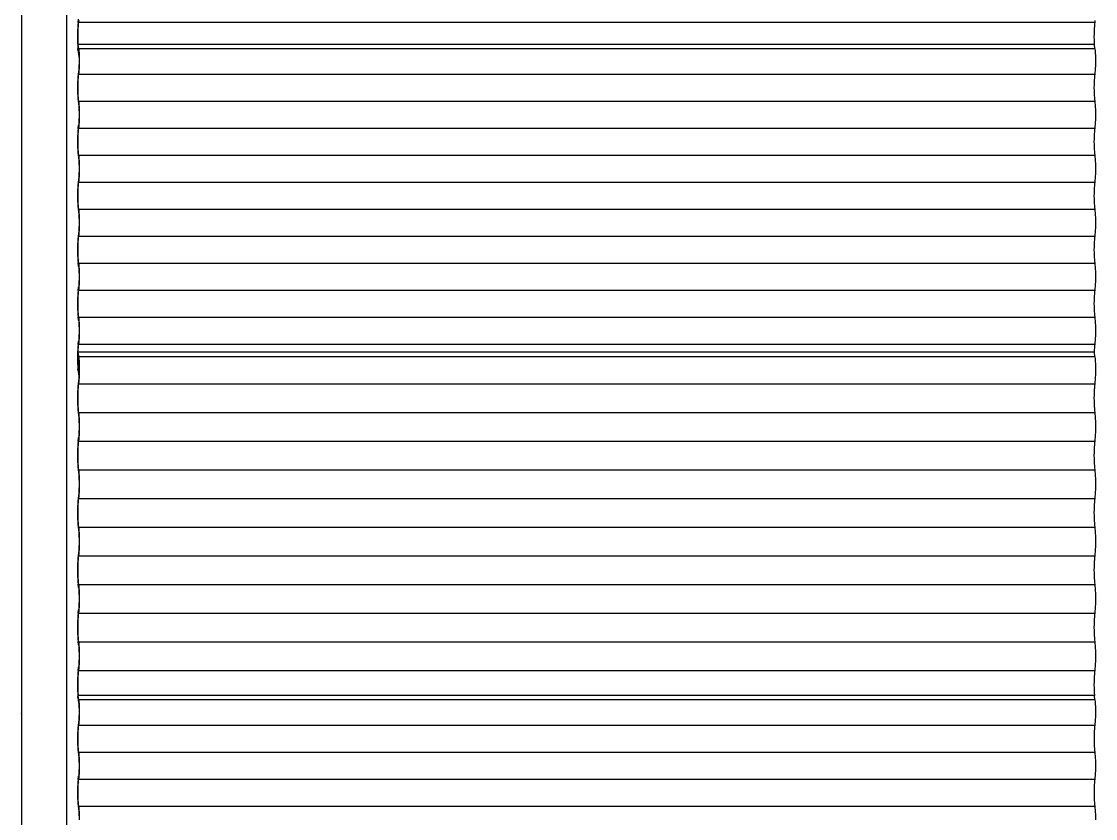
# Model space of a CAD drawing. Header units: millimetres. Extents: x 5512 to 5596, y 903 to 1082.
# Drawn here: x 5561.76 to 5567.58, y 988.69 to 993.02 of the extents above; entities that cross this region are included whole.
import ezdxf

# ---------------------------------------------------------------- set-up
doc = ezdxf.new("R2010")
doc.units = ezdxf.units.MM
doc.layers.add('0-COTAS', color=8, linetype='Continuous')

msp = doc.modelspace()

# ---------------------------------------------------------------- linework, layer by layer
at = {"layer": '0-COTAS'}
for p, q in [((5561.7567, 997.0305), (5561.7567, 976.4566)), ((5561.9997, 996.7875), (5561.9997, 973.0743)), ((5562.0635, 993.0104), (5562.0658, 993.0289)), ((5562.0614, 992.9837), (5562.0607, 992.968)), ((5562.0623, 992.998), (5562.0614, 992.9837)), ((5562.0623, 992.9787), (5562.0617, 992.9646)), ((5562.0635, 993.0104), (5562.0623, 992.998)), ((5562.0631, 992.9915), (5562.0623, 992.9787)), ((5562.0641, 993.0027), (5562.0631, 992.9915)), ((5562.0653, 993.012), (5562.0641, 993.0027)), ((5562.0665, 993.0212), (5562.0653, 993.012)), ((5562.0653, 993.012), (5567.5794, 993.012)), ((5567.5764, 992.9787), (5567.5758, 992.9646)), ((5567.5773, 992.9915), (5567.5764, 992.9787)), ((5567.5783, 993.0027), (5567.5773, 992.9915)), ((5567.5794, 993.012), (5567.5783, 993.0027)), ((5567.5806, 993.0212), (5567.5794, 993.012)), ((5562.0603, 992.9514), (5562.0602, 992.9342)), ((5562.0602, 992.9342), (5562.0603, 992.9171)), ((5562.0607, 992.968), (5562.0603, 992.9514)), ((5562.0603, 992.9171), (5562.0607, 992.9004)), ((5562.0613, 992.9496), (5562.0612, 992.9342)), ((5562.0612, 992.9342), (5562.0613, 992.9188)), ((5562.0617, 992.9646), (5562.0613, 992.9496)), ((5562.0613, 992.9188), (5562.0617, 992.9038)), ((5567.5755, 992.9496), (5567.5753, 992.9342)), ((5567.5753, 992.9342), (5567.5755, 992.9188)), ((5567.5758, 992.9646), (5567.5755, 992.9496)), ((5567.5755, 992.9188), (5567.5758, 992.9038)), ((5562.0607, 992.9004), (5562.0614, 992.8847)), ((5562.0614, 992.8847), (5562.0623, 992.8705)), ((5562.0617, 992.9038), (5562.0623, 992.8897)), ((5562.0623, 992.8897), (5562.0631, 992.8769)), ((5562.0635, 992.858), (5562.0623, 992.8705)), ((5562.0641, 992.8657), (5562.0631, 992.8769)), ((5562.0641, 992.8657), (5562.0635, 992.858)), ((5562.0635, 992.858), (5562.0648, 992.858)), ((5562.0635, 992.858), (5562.0656, 992.8343)), ((5562.0636, 992.8845), (5562.0642, 992.8917)), ((5562.0654, 992.8657), (5562.0636, 992.8845)), ((5562.0641, 992.8657), (5562.0654, 992.8657)), ((5562.0641, 992.8657), (5562.0648, 992.858)), ((5562.0665, 992.8683), (5562.0642, 992.8917)), ((5567.5763, 992.8917), (5562.0642, 992.8917)), ((5562.0648, 992.858), (5562.0664, 992.8408)), ((5562.0667, 992.8516), (5562.0654, 992.8657)), ((5567.5806, 992.8683), (5562.0665, 992.8683)), ((5562.0665, 992.8683), (5562.0675, 992.8577)), ((5562.0675, 992.8577), (5562.0683, 992.8456)), ((5567.5758, 992.9038), (5567.5763, 992.8917)), ((5567.5784, 992.8917), (5567.5763, 992.8917)), ((5567.5806, 992.8683), (5567.5784, 992.8917)), ((5567.5806, 992.8683), (5567.5816, 992.8577)), ((5567.5816, 992.8577), (5567.5825, 992.8456)), ((5562.0664, 992.8408), (5562.0656, 992.8343)), ((5562.0656, 992.8343), (5562.0677, 992.8343)), ((5562.0664, 992.8408), (5562.0674, 992.8408)), ((5562.0667, 992.8516), (5562.0674, 992.8409)), ((5562.0674, 992.8409), (5562.0674, 992.8408)), ((5562.0674, 992.8408), (5562.0677, 992.8343)), ((5562.0677, 992.8343), (5562.068, 992.8291)), ((5562.068, 992.8291), (5562.0683, 992.8166)), ((5562.0683, 992.8456), (5562.0689, 992.8323)), ((5562.0683, 992.8166), (5562.0684, 992.8037)), ((5562.0684, 992.8037), (5562.0683, 992.7909)), ((5562.0689, 992.8323), (5562.0693, 992.8183)), ((5562.0693, 992.8183), (5562.0694, 992.8037)), ((5562.0694, 992.8037), (5562.0693, 992.7892)), ((5567.5825, 992.8456), (5567.5831, 992.8323)), ((5567.5831, 992.8323), (5567.5834, 992.8183)), ((5567.5834, 992.8183), (5567.5836, 992.8037)), ((5567.5836, 992.8037), (5567.5834, 992.7892)), ((5562.0658, 992.7465), (5562.0635, 992.7291)), ((5562.0665, 992.7392), (5562.0653, 992.7305)), ((5562.0667, 992.7559), (5562.0658, 992.7465)), ((5562.0675, 992.7498), (5562.0665, 992.7392)), ((5562.0674, 992.7666), (5562.0667, 992.7559)), ((5562.068, 992.7784), (5562.0674, 992.7666)), ((5562.0683, 992.7619), (5562.0675, 992.7498)), ((5562.0683, 992.7909), (5562.068, 992.7784)), ((5562.0689, 992.7751), (5562.0683, 992.7619)), ((5562.0693, 992.7892), (5562.0689, 992.7751)), ((5567.5806, 992.7392), (5567.5794, 992.7305)), ((5567.5816, 992.7498), (5567.5806, 992.7392)), ((5567.5825, 992.7619), (5567.5816, 992.7498)), ((5567.5831, 992.7751), (5567.5825, 992.7619)), ((5567.5834, 992.7892), (5567.5831, 992.7751)), ((5562.0607, 992.6891), (5562.0603, 992.6735)), ((5562.0614, 992.7039), (5562.0607, 992.6891)), ((5562.0617, 992.6859), (5562.0613, 992.6718)), ((5562.0623, 992.7174), (5562.0614, 992.7039)), ((5562.0623, 992.6992), (5562.0617, 992.6859)), ((5562.0635, 992.7291), (5562.0623, 992.7174)), ((5562.0631, 992.7113), (5562.0623, 992.6992)), ((5562.0641, 992.7218), (5562.0631, 992.7113)), ((5562.0653, 992.7305), (5562.0641, 992.7218)), ((5562.0653, 992.7305), (5567.5794, 992.7305)), ((5567.5758, 992.6859), (5567.5755, 992.6718)), ((5567.5764, 992.6992), (5567.5758, 992.6859)), ((5567.5773, 992.7113), (5567.5764, 992.6992)), ((5567.5783, 992.7218), (5567.5773, 992.7113)), ((5567.5794, 992.7305), (5567.5783, 992.7218)), ((5562.0603, 992.6735), (5562.0602, 992.6573)), ((5562.0602, 992.6573), (5562.0603, 992.6412)), ((5562.0603, 992.6412), (5562.0607, 992.6255)), ((5562.0607, 992.6255), (5562.0614, 992.6107)), ((5562.0613, 992.6718), (5562.0612, 992.6573)), ((5562.0612, 992.6573), (5562.0613, 992.6428)), ((5562.0613, 992.6428), (5562.0617, 992.6287)), ((5562.0617, 992.6287), (5562.0623, 992.6154)), ((5567.5755, 992.6718), (5567.5753, 992.6573)), ((5567.5753, 992.6573), (5567.5755, 992.6428)), ((5567.5755, 992.6428), (5567.5758, 992.6287)), ((5567.5758, 992.6287), (5567.5764, 992.6154)), ((5562.0614, 992.6107), (5562.0623, 992.5973)), ((5562.0623, 992.6154), (5562.0631, 992.6034)), ((5562.0623, 992.5973), (5562.0635, 992.5855)), ((5562.0631, 992.6034), (5562.0641, 992.5928)), ((5562.0635, 992.5855), (5562.0658, 992.5681)), ((5562.0641, 992.5928), (5562.0653, 992.5841)), ((5562.0653, 992.5841), (5562.0665, 992.5754)), ((5562.0653, 992.5841), (5567.5794, 992.5841)), ((5562.0658, 992.5681), (5562.0667, 992.5588)), ((5562.0665, 992.5754), (5562.0675, 992.5648)), ((5562.0675, 992.5648), (5562.0683, 992.5528)), ((5567.5764, 992.6154), (5567.5773, 992.6034)), ((5567.5773, 992.6034), (5567.5783, 992.5928)), ((5567.5783, 992.5928), (5567.5794, 992.5841)), ((5567.5794, 992.5841), (5567.5806, 992.5754)), ((5567.5806, 992.5754), (5567.5816, 992.5648)), ((5567.5816, 992.5648), (5567.5825, 992.5528)), ((5562.0667, 992.5588), (5562.0674, 992.548)), ((5562.0674, 992.548), (5562.068, 992.5363)), ((5562.068, 992.5363), (5562.0683, 992.5238)), ((5562.0683, 992.5528), (5562.0689, 992.5395)), ((5562.0683, 992.5238), (5562.0684, 992.5109)), ((5562.0684, 992.5109), (5562.0683, 992.498)), ((5562.0689, 992.5395), (5562.0693, 992.5254)), ((5562.0693, 992.5254), (5562.0694, 992.5109)), ((5562.0694, 992.5109), (5562.0693, 992.4964)), ((5567.5825, 992.5528), (5567.5831, 992.5395)), ((5567.5831, 992.5395), (5567.5834, 992.5254)), ((5567.5834, 992.5254), (5567.5836, 992.5109)), ((5567.5836, 992.5109), (5567.5834, 992.4964)), ((5562.0635, 992.4362), (5562.0658, 992.4536)), ((5562.0665, 992.4464), (5562.0653, 992.4377)), ((5562.0667, 992.463), (5562.0658, 992.4536)), ((5562.0675, 992.4569), (5562.0665, 992.4464)), ((5562.0674, 992.4737), (5562.0667, 992.463)), ((5562.068, 992.4855), (5562.0674, 992.4737)), ((5562.0683, 992.469), (5562.0675, 992.4569)), ((5562.0683, 992.498), (5562.068, 992.4855)), ((5562.0689, 992.4823), (5562.0683, 992.469)), ((5562.0693, 992.4964), (5562.0689, 992.4823)), ((5567.5806, 992.4464), (5567.5794, 992.4377)), ((5567.5816, 992.4569), (5567.5806, 992.4464)), ((5567.5825, 992.469), (5567.5816, 992.4569)), ((5567.5831, 992.4823), (5567.5825, 992.469)), ((5567.5834, 992.4964), (5567.5831, 992.4823)), ((5562.0607, 992.3963), (5562.0603, 992.3806)), ((5562.0614, 992.411), (5562.0607, 992.3963)), ((5562.0617, 992.3931), (5562.0613, 992.379)), ((5562.0623, 992.4245), (5562.0614, 992.411)), ((5562.0623, 992.4063), (5562.0617, 992.3931)), ((5562.0635, 992.4362), (5562.0623, 992.4245)), ((5562.0631, 992.4184), (5562.0623, 992.4063)), ((5562.0641, 992.429), (5562.0631, 992.4184)), ((5562.0653, 992.4377), (5562.0641, 992.429)), ((5562.0653, 992.4377), (5567.5794, 992.4377)), ((5567.5758, 992.3931), (5567.5755, 992.379)), ((5567.5764, 992.4063), (5567.5758, 992.3931)), ((5567.5773, 992.4184), (5567.5764, 992.4063)), ((5567.5783, 992.429), (5567.5773, 992.4184)), ((5567.5794, 992.4377), (5567.5783, 992.429)), ((5562.0603, 992.3806), (5562.0602, 992.3645)), ((5562.0602, 992.3645), (5562.0603, 992.3483)), ((5562.0603, 992.3483), (5562.0607, 992.3326)), ((5562.0607, 992.3326), (5562.0614, 992.3179)), ((5562.0613, 992.379), (5562.0612, 992.3645)), ((5562.0612, 992.3645), (5562.0613, 992.3499)), ((5562.0613, 992.3499), (5562.0617, 992.3359)), ((5562.0617, 992.3359), (5562.0623, 992.3226)), ((5567.5755, 992.379), (5567.5753, 992.3645)), ((5567.5753, 992.3645), (5567.5755, 992.3499)), ((5567.5755, 992.3499), (5567.5758, 992.3359)), ((5567.5758, 992.3359), (5567.5764, 992.3226)), ((5562.0614, 992.3179), (5562.0623, 992.3044)), ((5562.0623, 992.3226), (5562.0631, 992.3105)), ((5562.0623, 992.3044), (5562.0635, 992.2927)), ((5562.0631, 992.3105), (5562.0641, 992.2999)), ((5562.0635, 992.2927), (5562.0658, 992.2753)), ((5562.0641, 992.2999), (5562.0653, 992.2912)), ((5562.0653, 992.2912), (5567.5794, 992.2912)), ((5562.0653, 992.2912), (5562.0665, 992.2825)), ((5562.0658, 992.2753), (5562.0667, 992.2659)), ((5562.0665, 992.2825), (5562.0675, 992.272)), ((5562.0675, 992.272), (5562.0683, 992.2599)), ((5567.5764, 992.3226), (5567.5773, 992.3105)), ((5567.5773, 992.3105), (5567.5783, 992.2999)), ((5567.5783, 992.2999), (5567.5794, 992.2912)), ((5567.5794, 992.2912), (5567.5806, 992.2825)), ((5567.5806, 992.2825), (5567.5816, 992.272)), ((5567.5816, 992.272), (5567.5825, 992.2599)), ((5562.0667, 992.2659), (5562.0674, 992.2552)), ((5562.0674, 992.2552), (5562.068, 992.2434)), ((5562.068, 992.2434), (5562.0683, 992.2309)), ((5562.0683, 992.2599), (5562.0689, 992.2466)), ((5562.0683, 992.2309), (5562.0684, 992.218)), ((5562.0684, 992.218), (5562.0683, 992.2052)), ((5562.0689, 992.2466), (5562.0693, 992.2325)), ((5562.0693, 992.2325), (5562.0694, 992.218)), ((5562.0694, 992.218), (5562.0693, 992.2035)), ((5567.5825, 992.2599), (5567.5831, 992.2466)), ((5567.5831, 992.2466), (5567.5834, 992.2325)), ((5567.5834, 992.2325), (5567.5836, 992.218)), ((5567.5836, 992.218), (5567.5834, 992.2035)), ((5562.0658, 992.1608), (5562.0635, 992.1434)), ((5562.0665, 992.1535), (5562.0653, 992.1448)), ((5562.0667, 992.1701), (5562.0658, 992.1608)), ((5562.0675, 992.1641), (5562.0665, 992.1535)), ((5562.0674, 992.1809), (5562.0667, 992.1701)), ((5562.068, 992.1926), (5562.0674, 992.1809)), ((5562.0683, 992.1761), (5562.0675, 992.1641)), ((5562.0683, 992.2052), (5562.068, 992.1926)), ((5562.0689, 992.1894), (5562.0683, 992.1761)), ((5562.0693, 992.2035), (5562.0689, 992.1894)), ((5567.5806, 992.1535), (5567.5794, 992.1448)), ((5567.5816, 992.1641), (5567.5806, 992.1535)), ((5567.5825, 992.1761), (5567.5816, 992.1641)), ((5567.5831, 992.1894), (5567.5825, 992.1761)), ((5567.5834, 992.2035), (5567.5831, 992.1894)), ((5562.0607, 992.1034), (5562.0603, 992.0877)), ((5562.0614, 992.1182), (5562.0607, 992.1034)), ((5562.0617, 992.1002), (5562.0613, 992.0861)), ((5562.0623, 992.1316), (5562.0614, 992.1182)), ((5562.0623, 992.1135), (5562.0617, 992.1002)), ((5562.0635, 992.1434), (5562.0623, 992.1316)), ((5562.0631, 992.1256), (5562.0623, 992.1135)), ((5562.0641, 992.1361), (5562.0631, 992.1256)), ((5562.0653, 992.1448), (5562.0641, 992.1361)), ((5562.0653, 992.1448), (5567.5794, 992.1448)), ((5567.5758, 992.1002), (5567.5755, 992.0861)), ((5567.5764, 992.1135), (5567.5758, 992.1002)), ((5567.5773, 992.1256), (5567.5764, 992.1135)), ((5567.5783, 992.1361), (5567.5773, 992.1256)), ((5567.5794, 992.1448), (5567.5783, 992.1361)), ((5562.0603, 992.0877), (5562.0602, 992.0716)), ((5562.0602, 992.0716), (5562.0603, 992.0555)), ((5562.0603, 992.0555), (5562.0607, 992.0398)), ((5562.0607, 992.0398), (5562.0614, 992.025)), ((5562.0613, 992.0861), (5562.0612, 992.0716)), ((5562.0612, 992.0716), (5562.0613, 992.0571)), ((5562.0613, 992.0571), (5562.0617, 992.043)), ((5562.0617, 992.043), (5562.0623, 992.0297)), ((5567.5755, 992.0861), (5567.5753, 992.0716)), ((5567.5753, 992.0716), (5567.5755, 992.0571)), ((5567.5755, 992.0571), (5567.5758, 992.043)), ((5567.5758, 992.043), (5567.5764, 992.0297)), ((5562.0614, 992.025), (5562.0623, 992.0116)), ((5562.0623, 992.0297), (5562.0631, 992.0176)), ((5562.0623, 992.0116), (5562.0635, 991.9998)), ((5562.0631, 992.0176), (5562.0641, 992.0071)), ((5562.0635, 991.9998), (5562.0658, 991.9824)), ((5562.0641, 992.0071), (5562.0653, 991.9984)), ((5562.0653, 991.9984), (5567.5794, 991.9984)), ((5562.0653, 991.9984), (5562.0665, 991.9897)), ((5562.0658, 991.9824), (5562.0667, 991.973)), ((5562.0665, 991.9897), (5562.0675, 991.9791)), ((5562.0675, 991.9791), (5562.0683, 991.967)), ((5567.5764, 992.0297), (5567.5773, 992.0176)), ((5567.5773, 992.0176), (5567.5783, 992.0071)), ((5567.5783, 992.0071), (5567.5794, 991.9984)), ((5567.5794, 991.9984), (5567.5806, 991.9897)), ((5567.5806, 991.9897), (5567.5816, 991.9791)), ((5567.5816, 991.9791), (5567.5825, 991.967)), ((5562.0667, 991.973), (5562.0674, 991.9623)), ((5562.0674, 991.9623), (5562.068, 991.9505)), ((5562.068, 991.9505), (5562.0683, 991.938)), ((5562.0683, 991.967), (5562.0689, 991.9538)), ((5562.0683, 991.938), (5562.0684, 991.9252)), ((5562.0684, 991.9252), (5562.0683, 991.9123)), ((5562.0689, 991.9538), (5562.0693, 991.9397)), ((5562.0693, 991.9397), (5562.0694, 991.9252)), ((5562.0694, 991.9252), (5562.0693, 991.9107)), ((5567.5825, 991.967), (5567.5831, 991.9538)), ((5567.5831, 991.9538), (5567.5834, 991.9397)), ((5567.5834, 991.9397), (5567.5836, 991.9252)), ((5567.5836, 991.9252), (5567.5834, 991.9107)), ((5562.0658, 991.8679), (5562.0635, 991.8505)), ((5562.0667, 991.8773), (5562.0658, 991.8679)), ((5562.0675, 991.8712), (5562.0665, 991.8607)), ((5562.0674, 991.888), (5562.0667, 991.8773)), ((5562.068, 991.8998), (5562.0674, 991.888)), ((5562.0683, 991.8833), (5562.0675, 991.8712)), ((5562.0683, 991.9123), (5562.068, 991.8998)), ((5562.0689, 991.8966), (5562.0683, 991.8833)), ((5562.0693, 991.9107), (5562.0689, 991.8966)), ((5567.5816, 991.8712), (5567.5806, 991.8607)), ((5567.5825, 991.8833), (5567.5816, 991.8712)), ((5567.5831, 991.8966), (5567.5825, 991.8833)), ((5567.5834, 991.9107), (5567.5831, 991.8966)), ((5562.0607, 991.8106), (5562.0603, 991.7949)), ((5562.0614, 991.8253), (5562.0607, 991.8106)), ((5562.0617, 991.8073), (5562.0613, 991.7932)), ((5562.0623, 991.8388), (5562.0614, 991.8253)), ((5562.0623, 991.8206), (5562.0617, 991.8073)), ((5562.0635, 991.8505), (5562.0623, 991.8388)), ((5562.0631, 991.8327), (5562.0623, 991.8206)), ((5562.0641, 991.8432), (5562.0631, 991.8327)), ((5562.0653, 991.8519), (5562.0641, 991.8432)), ((5562.0665, 991.8607), (5562.0653, 991.8519)), ((5562.0653, 991.8519), (5567.5794, 991.8519)), ((5567.5758, 991.8073), (5567.5755, 991.7932)), ((5567.5764, 991.8206), (5567.5758, 991.8073)), ((5567.5773, 991.8327), (5567.5764, 991.8206)), ((5567.5783, 991.8432), (5567.5773, 991.8327)), ((5567.5794, 991.8519), (5567.5783, 991.8432)), ((5567.5806, 991.8607), (5567.5794, 991.8519)), ((5562.0603, 991.7949), (5562.0602, 991.7787)), ((5562.0602, 991.7787), (5562.0603, 991.7626)), ((5562.0603, 991.7626), (5562.0607, 991.7469)), ((5562.0607, 991.7469), (5562.0614, 991.7321)), ((5562.0613, 991.7932), (5562.0612, 991.7787)), ((5562.0612, 991.7787), (5562.0613, 991.7642)), ((5562.0613, 991.7642), (5562.0617, 991.7501)), ((5562.0617, 991.7501), (5562.0623, 991.7369)), ((5567.5755, 991.7932), (5567.5753, 991.7787)), ((5567.5753, 991.7787), (5567.5755, 991.7642)), ((5567.5755, 991.7642), (5567.5758, 991.7501)), ((5567.5758, 991.7501), (5567.5764, 991.7369)), ((5562.0614, 991.7321), (5562.0623, 991.7187)), ((5562.0623, 991.7369), (5562.0631, 991.7248)), ((5562.0623, 991.7187), (5562.0635, 991.707)), ((5562.0631, 991.7248), (5562.0641, 991.7142)), ((5562.0658, 991.6895), (5562.0635, 991.707)), ((5562.0641, 991.7142), (5562.0653, 991.7055)), ((5562.0653, 991.7055), (5567.5794, 991.7055)), ((5562.0653, 991.7055), (5562.0665, 991.6968)), ((5562.0658, 991.6895), (5562.0667, 991.6802)), ((5562.0665, 991.6968), (5562.0675, 991.6863)), ((5567.5764, 991.7369), (5567.5773, 991.7248)), ((5567.5773, 991.7248), (5567.5783, 991.7142)), ((5567.5783, 991.7142), (5567.5794, 991.7055)), ((5567.5794, 991.7055), (5567.5806, 991.6968)), ((5567.5806, 991.6968), (5567.5816, 991.6863)), ((5562.0667, 991.6802), (5562.0674, 991.6695)), ((5562.0674, 991.6695), (5562.068, 991.6577)), ((5562.0675, 991.6863), (5562.0683, 991.6742)), ((5562.068, 991.6577), (5562.0683, 991.6452)), ((5562.0683, 991.6742), (5562.0689, 991.6609)), ((5562.0683, 991.6452), (5562.0684, 991.6323)), ((5562.0684, 991.6323), (5562.0683, 991.6194)), ((5562.0689, 991.6609), (5562.0693, 991.6468)), ((5562.0693, 991.6468), (5562.0694, 991.6323)), ((5562.0694, 991.6323), (5562.0693, 991.6178)), ((5567.5816, 991.6863), (5567.5825, 991.6742)), ((5567.5825, 991.6742), (5567.5831, 991.6609)), ((5567.5831, 991.6609), (5567.5834, 991.6468)), ((5567.5834, 991.6468), (5567.5836, 991.6323)), ((5567.5836, 991.6323), (5567.5834, 991.6178)), ((5562.0635, 991.5576), (5562.0658, 991.5751)), ((5562.0667, 991.5844), (5562.0658, 991.5751)), ((5562.0675, 991.5783), (5562.0665, 991.5678)), ((5562.0674, 991.5951), (5562.0667, 991.5844)), ((5562.068, 991.6069), (5562.0674, 991.5951)), ((5562.0683, 991.5904), (5562.0675, 991.5783)), ((5562.0683, 991.6194), (5562.068, 991.6069)), ((5562.0689, 991.6037), (5562.0683, 991.5904)), ((5562.0693, 991.6178), (5562.0689, 991.6037)), ((5567.5816, 991.5783), (5567.5806, 991.5678)), ((5567.5825, 991.5904), (5567.5816, 991.5783)), ((5567.5831, 991.6037), (5567.5825, 991.5904)), ((5567.5834, 991.6178), (5567.5831, 991.6037)), ((5562.0607, 991.5177), (5562.0603, 991.502)), ((5562.0614, 991.5325), (5562.0607, 991.5177)), ((5562.0617, 991.5145), (5562.0613, 991.5004)), ((5562.0623, 991.5459), (5562.0614, 991.5325)), ((5562.0623, 991.5278), (5562.0617, 991.5145)), ((5562.0635, 991.5576), (5562.0623, 991.5459)), ((5562.0631, 991.5398), (5562.0623, 991.5278)), ((5562.0641, 991.5504), (5562.0631, 991.5398)), ((5562.0653, 991.5591), (5562.0641, 991.5504)), ((5562.0665, 991.5678), (5562.0653, 991.5591)), ((5562.0653, 991.5591), (5567.5794, 991.5591)), ((5567.5758, 991.5145), (5567.5755, 991.5004)), ((5567.5764, 991.5278), (5567.5758, 991.5145)), ((5567.5773, 991.5398), (5567.5764, 991.5278)), ((5567.5783, 991.5504), (5567.5773, 991.5398)), ((5567.5794, 991.5591), (5567.5783, 991.5504)), ((5567.5806, 991.5678), (5567.5794, 991.5591)), ((5562.0603, 991.502), (5562.0602, 991.4859)), ((5562.0602, 991.4859), (5562.0603, 991.4697)), ((5562.0603, 991.4697), (5562.0607, 991.4541)), ((5562.0607, 991.4541), (5562.0614, 991.4393)), ((5562.0613, 991.5004), (5562.0612, 991.4859)), ((5562.0612, 991.4859), (5562.0613, 991.4714)), ((5562.0613, 991.4714), (5562.0617, 991.4573)), ((5562.0617, 991.4573), (5562.0623, 991.444)), ((5567.5755, 991.5004), (5567.5753, 991.4859)), ((5567.5753, 991.4859), (5567.5755, 991.4714)), ((5567.5755, 991.4714), (5567.5758, 991.4573)), ((5567.5758, 991.4573), (5567.5764, 991.444)), ((5562.0614, 991.4393), (5562.0623, 991.4258)), ((5562.0623, 991.444), (5562.0631, 991.4319)), ((5562.0623, 991.4258), (5562.0635, 991.4141)), ((5562.0631, 991.4319), (5562.0641, 991.4214)), ((5562.0658, 991.3967), (5562.0635, 991.4141)), ((5562.0641, 991.4214), (5562.0653, 991.4127)), ((5562.0653, 991.4127), (5567.5794, 991.4127)), ((5562.0653, 991.4127), (5562.0665, 991.404)), ((5562.0658, 991.3967), (5562.0667, 991.3873)), ((5562.0665, 991.404), (5562.0675, 991.3934)), ((5567.5764, 991.444), (5567.5773, 991.4319)), ((5567.5773, 991.4319), (5567.5783, 991.4214)), ((5567.5783, 991.4214), (5567.5794, 991.4127)), ((5567.5794, 991.4127), (5567.5806, 991.404)), ((5567.5806, 991.404), (5567.5816, 991.3934)), ((5562.0667, 991.3873), (5562.0674, 991.3766)), ((5562.0674, 991.3766), (5562.068, 991.3648)), ((5562.0675, 991.3934), (5562.0683, 991.3813)), ((5562.068, 991.3648), (5562.0683, 991.3523)), ((5562.0683, 991.3813), (5562.0689, 991.368)), ((5562.0683, 991.3523), (5562.0684, 991.3394)), ((5562.0684, 991.3394), (5562.0683, 991.3266)), ((5562.0689, 991.368), (5562.0693, 991.354)), ((5562.0693, 991.354), (5562.0694, 991.3394)), ((5562.0694, 991.3394), (5562.0693, 991.3249)), ((5567.5816, 991.3934), (5567.5825, 991.3813)), ((5567.5825, 991.3813), (5567.5831, 991.368)), ((5567.5831, 991.368), (5567.5834, 991.354)), ((5567.5834, 991.354), (5567.5836, 991.3394)), ((5567.5836, 991.3394), (5567.5834, 991.3249)), ((5562.0635, 991.2648), (5562.0658, 991.2822)), ((5562.0667, 991.2916), (5562.0658, 991.2822)), ((5562.0675, 991.2855), (5562.0665, 991.2749)), ((5562.0674, 991.3023), (5562.0667, 991.2916)), ((5562.068, 991.3141), (5562.0674, 991.3023)), ((5562.0683, 991.2976), (5562.0675, 991.2855)), ((5562.0683, 991.3266), (5562.068, 991.3141)), ((5562.0689, 991.3108), (5562.0683, 991.2976)), ((5562.0693, 991.3249), (5562.0689, 991.3108)), ((5567.5816, 991.2855), (5567.5806, 991.2749)), ((5567.5825, 991.2976), (5567.5816, 991.2855)), ((5567.5831, 991.3108), (5567.5825, 991.2976)), ((5567.5834, 991.3249), (5567.5831, 991.3108)), ((5562.0607, 991.2248), (5562.0603, 991.2092)), ((5562.0614, 991.2396), (5562.0607, 991.2248)), ((5562.0617, 991.2216), (5562.0613, 991.2075)), ((5562.0623, 991.2531), (5562.0614, 991.2396)), ((5562.0623, 991.2349), (5562.0617, 991.2216)), ((5562.0635, 991.2648), (5562.0623, 991.2531)), ((5562.0631, 991.247), (5562.0623, 991.2349)), ((5562.0641, 991.2575), (5562.0631, 991.247)), ((5562.0636, 991.2152), (5562.0642, 991.2229)), ((5562.0653, 991.2662), (5562.0641, 991.2575)), ((5562.0665, 991.198), (5562.0642, 991.2229)), ((5567.5759, 991.2229), (5562.0642, 991.2229)), ((5562.0665, 991.2749), (5562.0653, 991.2662)), ((5562.0653, 991.2662), (5567.5794, 991.2662)), ((5567.5764, 991.2349), (5567.5759, 991.2229)), ((5567.5784, 991.2229), (5567.5759, 991.2229)), ((5567.5773, 991.247), (5567.5764, 991.2349)), ((5567.5783, 991.2575), (5567.5773, 991.247)), ((5567.5794, 991.2662), (5567.5783, 991.2575)), ((5567.5806, 991.198), (5567.5784, 991.2229)), ((5567.5806, 991.2749), (5567.5794, 991.2662)), ((5562.0603, 991.2092), (5562.0602, 991.193)), ((5562.0602, 991.193), (5562.0603, 991.1769)), ((5562.0603, 991.1769), (5562.0607, 991.1612)), ((5562.0613, 991.2075), (5562.0612, 991.193)), ((5562.0612, 991.193), (5562.0613, 991.1785)), ((5562.0613, 991.1785), (5562.0617, 991.1644)), ((5562.0617, 991.1644), (5562.0623, 991.1511)), ((5562.0636, 991.2152), (5562.0667, 991.1803)), ((5567.5806, 991.198), (5562.0665, 991.198)), ((5562.0665, 991.198), (5562.0675, 991.1868)), ((5562.0667, 991.1803), (5562.0674, 991.1689)), ((5562.0674, 991.1689), (5562.068, 991.1564)), ((5562.0675, 991.1868), (5562.0683, 991.1739)), ((5562.0683, 991.1739), (5562.0689, 991.1598)), ((5567.5806, 991.198), (5567.5816, 991.1868)), ((5567.5816, 991.1868), (5567.5825, 991.1739)), ((5567.5825, 991.1739), (5567.5831, 991.1598)), ((5562.0607, 991.1612), (5562.0614, 991.1464)), ((5562.0614, 991.1464), (5562.0623, 991.133)), ((5562.0623, 991.1511), (5562.0631, 991.1391)), ((5562.0635, 991.1212), (5562.0623, 991.133)), ((5562.0641, 991.1285), (5562.0631, 991.1391)), ((5562.0641, 991.1285), (5562.0635, 991.1212)), ((5562.0635, 991.1212), (5562.0648, 991.1212)), ((5562.0635, 991.1212), (5562.0656, 991.099)), ((5562.0641, 991.1285), (5562.0684, 991.1285)), ((5562.0641, 991.1285), (5562.0648, 991.1212)), ((5562.0648, 991.1212), (5562.0664, 991.105)), ((5562.0664, 991.105), (5562.0656, 991.099)), ((5562.0664, 991.105), (5562.068, 991.105)), ((5562.068, 991.1564), (5562.0683, 991.1431)), ((5562.0683, 991.1158), (5562.068, 991.105)), ((5562.068, 991.105), (5562.068, 991.1025)), ((5562.0683, 991.1431), (5562.0684, 991.1295)), ((5562.0684, 991.1285), (5562.0683, 991.1158)), ((5562.0684, 991.1295), (5562.0684, 991.1285)), ((5562.0689, 991.1598), (5562.0693, 991.1449)), ((5562.0693, 991.1141), (5562.0689, 991.0991)), ((5562.0693, 991.1449), (5562.0694, 991.1295)), ((5562.0694, 991.1295), (5562.0693, 991.1141)), ((5567.5831, 991.1598), (5567.5834, 991.1449)), ((5567.5834, 991.1141), (5567.5831, 991.0991)), ((5567.5834, 991.1449), (5567.5836, 991.1295)), ((5567.5836, 991.1295), (5567.5834, 991.1141)), ((5562.0635, 991.0502), (5562.0623, 991.0377)), ((5562.0658, 991.0687), (5562.0635, 991.0502)), ((5562.0653, 991.0517), (5562.0641, 991.0425)), ((5562.0665, 991.061), (5562.0653, 991.0517)), ((5562.0653, 991.0517), (5567.5794, 991.0517)), ((5562.0656, 991.099), (5562.0678, 991.099)), ((5562.0667, 991.0786), (5562.0658, 991.0687)), ((5562.0675, 991.0722), (5562.0665, 991.061)), ((5562.0674, 991.09), (5562.0667, 991.0786)), ((5562.0678, 991.099), (5562.0674, 991.09)), ((5562.0683, 991.085), (5562.0675, 991.0722)), ((5562.068, 991.1025), (5562.0678, 991.099)), ((5562.0689, 991.0991), (5562.0683, 991.085)), ((5567.5794, 991.0517), (5567.5783, 991.0425)), ((5567.5806, 991.061), (5567.5794, 991.0517)), ((5567.5816, 991.0722), (5567.5806, 991.061)), ((5567.5825, 991.085), (5567.5816, 991.0722)), ((5567.5831, 991.0991), (5567.5825, 991.085)), ((5562.0603, 990.9911), (5562.0602, 990.974)), ((5562.0607, 991.0078), (5562.0603, 990.9911)), ((5562.0614, 991.0234), (5562.0607, 991.0078)), ((5562.0613, 990.9894), (5562.0612, 990.974)), ((5562.0617, 991.0043), (5562.0613, 990.9894)), ((5562.0623, 991.0377), (5562.0614, 991.0234)), ((5562.0623, 991.0184), (5562.0617, 991.0043)), ((5562.0631, 991.0313), (5562.0623, 991.0184)), ((5562.0641, 991.0425), (5562.0631, 991.0313)), ((5567.5755, 990.9894), (5567.5753, 990.974)), ((5567.5758, 991.0043), (5567.5755, 990.9894)), ((5567.5764, 991.0184), (5567.5758, 991.0043)), ((5567.5773, 991.0313), (5567.5764, 991.0184)), ((5567.5783, 991.0425), (5567.5773, 991.0313)), ((5562.0602, 990.974), (5562.0603, 990.9568)), ((5562.0603, 990.9568), (5562.0607, 990.9402)), ((5562.0607, 990.9402), (5562.0614, 990.9245)), ((5562.0612, 990.974), (5562.0613, 990.9586)), ((5562.0613, 990.9586), (5562.0617, 990.9436)), ((5562.0617, 990.9436), (5562.0623, 990.9295)), ((5567.5753, 990.974), (5567.5755, 990.9586)), ((5567.5755, 990.9586), (5567.5758, 990.9436)), ((5567.5758, 990.9436), (5567.5764, 990.9295)), ((5562.0614, 990.9245), (5562.0623, 990.9102)), ((5562.0623, 990.9295), (5562.0631, 990.9167)), ((5562.0623, 990.9102), (5562.0635, 990.8977)), ((5562.0631, 990.9167), (5562.0641, 990.9055)), ((5562.0635, 990.8977), (5562.0658, 990.8792)), ((5562.0641, 990.9055), (5562.0653, 990.8962)), ((5562.0653, 990.8962), (5562.0665, 990.887)), ((5562.0653, 990.8962), (5567.5794, 990.8962)), ((5562.0658, 990.8792), (5562.0667, 990.8693)), ((5562.0665, 990.887), (5562.0675, 990.8758)), ((5562.0675, 990.8758), (5562.0683, 990.8629)), ((5567.5764, 990.9295), (5567.5773, 990.9167)), ((5567.5773, 990.9167), (5567.5783, 990.9055)), ((5567.5783, 990.9055), (5567.5794, 990.8962)), ((5567.5794, 990.8962), (5567.5806, 990.887)), ((5567.5806, 990.887), (5567.5816, 990.8758)), ((5567.5816, 990.8758), (5567.5825, 990.8629)), ((5562.0667, 990.8693), (5562.0674, 990.8579)), ((5562.0674, 990.8579), (5562.068, 990.8454)), ((5562.068, 990.8454), (5562.0683, 990.8321)), ((5562.0683, 990.8629), (5562.0689, 990.8488)), ((5562.0683, 990.8321), (5562.0684, 990.8184)), ((5562.0684, 990.8184), (5562.0683, 990.8048)), ((5562.0689, 990.8488), (5562.0693, 990.8339)), ((5562.0693, 990.8339), (5562.0694, 990.8184)), ((5562.0694, 990.8184), (5562.0693, 990.803)), ((5567.5825, 990.8629), (5567.5831, 990.8488)), ((5567.5831, 990.8488), (5567.5834, 990.8339)), ((5567.5834, 990.8339), (5567.5836, 990.8184)), ((5567.5836, 990.8184), (5567.5834, 990.803)), ((5562.0635, 990.7392), (5562.0658, 990.7577)), ((5562.0667, 990.7676), (5562.0658, 990.7577)), ((5562.0675, 990.7611), (5562.0665, 990.7499)), ((5562.0674, 990.779), (5562.0667, 990.7676)), ((5562.068, 990.7915), (5562.0674, 990.779)), ((5562.0683, 990.774), (5562.0675, 990.7611)), ((5562.0683, 990.8048), (5562.068, 990.7915)), ((5562.0689, 990.7881), (5562.0683, 990.774)), ((5562.0693, 990.803), (5562.0689, 990.7881)), ((5567.5816, 990.7611), (5567.5806, 990.7499)), ((5567.5825, 990.774), (5567.5816, 990.7611)), ((5567.5831, 990.7881), (5567.5825, 990.774)), ((5567.5834, 990.803), (5567.5831, 990.7881)), ((5562.0607, 990.6967), (5562.0603, 990.6801)), ((5562.0614, 990.7124), (5562.0607, 990.6967)), ((5562.0623, 990.7267), (5562.0614, 990.7124)), ((5562.0623, 990.7074), (5562.0617, 990.6933)), ((5562.0635, 990.7392), (5562.0623, 990.7267)), ((5562.0631, 990.7202), (5562.0623, 990.7074)), ((5562.0641, 990.7314), (5562.0631, 990.7202)), ((5562.0653, 990.7407), (5562.0641, 990.7314)), ((5562.0665, 990.7499), (5562.0653, 990.7407)), ((5562.0653, 990.7407), (5567.5794, 990.7407)), ((5567.5764, 990.7074), (5567.5758, 990.6933)), ((5567.5773, 990.7202), (5567.5764, 990.7074)), ((5567.5783, 990.7314), (5567.5773, 990.7202)), ((5567.5794, 990.7407), (5567.5783, 990.7314)), ((5567.5806, 990.7499), (5567.5794, 990.7407)), ((5562.0603, 990.6801), (5562.0602, 990.6629)), ((5562.0602, 990.6629), (5562.0603, 990.6458)), ((5562.0603, 990.6458), (5562.0607, 990.6291)), ((5562.0613, 990.6783), (5562.0612, 990.6629)), ((5562.0612, 990.6629), (5562.0613, 990.6475)), ((5562.0617, 990.6933), (5562.0613, 990.6783)), ((5562.0613, 990.6475), (5562.0617, 990.6326)), ((5567.5755, 990.6783), (5567.5753, 990.6629)), ((5567.5753, 990.6629), (5567.5755, 990.6475)), ((5567.5758, 990.6933), (5567.5755, 990.6783)), ((5567.5755, 990.6475), (5567.5758, 990.6326)), ((5562.0607, 990.6291), (5562.0614, 990.6135)), ((5562.0614, 990.6135), (5562.0623, 990.5992)), ((5562.0617, 990.6326), (5562.0623, 990.6185)), ((5562.0623, 990.6185), (5562.0631, 990.6056)), ((5562.0623, 990.5992), (5562.0635, 990.5867)), ((5562.0631, 990.6056), (5562.0641, 990.5944)), ((5562.0635, 990.5867), (5562.0658, 990.5682)), ((5562.0641, 990.5944), (5562.0653, 990.5852)), ((5562.0653, 990.5852), (5567.5794, 990.5852)), ((5562.0653, 990.5852), (5562.0665, 990.5759)), ((5567.5758, 990.6326), (5567.5764, 990.6185)), ((5567.5764, 990.6185), (5567.5773, 990.6056)), ((5567.5773, 990.6056), (5567.5783, 990.5944)), ((5567.5783, 990.5944), (5567.5794, 990.5852)), ((5567.5794, 990.5852), (5567.5806, 990.5759)), ((5562.0658, 990.5682), (5562.0667, 990.5583)), ((5562.0665, 990.5759), (5562.0675, 990.5647)), ((5562.0667, 990.5583), (5562.0674, 990.5469)), ((5562.0674, 990.5469), (5562.068, 990.5344)), ((5562.0675, 990.5647), (5562.0683, 990.5519)), ((5562.068, 990.5344), (5562.0683, 990.5211)), ((5562.0683, 990.5519), (5562.0689, 990.5378)), ((5562.0689, 990.5378), (5562.0693, 990.5228)), ((5562.0693, 990.5228), (5562.0694, 990.5074)), ((5567.5806, 990.5759), (5567.5816, 990.5647)), ((5567.5816, 990.5647), (5567.5825, 990.5519)), ((5567.5825, 990.5519), (5567.5831, 990.5378)), ((5567.5831, 990.5378), (5567.5834, 990.5228)), ((5567.5834, 990.5228), (5567.5836, 990.5074)), ((5562.0674, 990.468), (5562.0667, 990.4566)), ((5562.068, 990.4805), (5562.0674, 990.468)), ((5562.0683, 990.4938), (5562.068, 990.4805)), ((5562.0683, 990.5211), (5562.0684, 990.5074)), ((5562.0684, 990.5074), (5562.0683, 990.4938)), ((5562.0689, 990.4771), (5562.0683, 990.4629)), ((5562.0693, 990.492), (5562.0689, 990.4771)), ((5562.0694, 990.5074), (5562.0693, 990.492)), ((5567.5831, 990.4771), (5567.5825, 990.4629)), ((5567.5834, 990.492), (5567.5831, 990.4771)), ((5567.5836, 990.5074), (5567.5834, 990.492)), ((5562.0623, 990.4157), (5562.0614, 990.4014)), ((5562.0635, 990.4281), (5562.0623, 990.4157)), ((5562.0631, 990.4092), (5562.0623, 990.3964)), ((5562.0641, 990.4204), (5562.0631, 990.4092)), ((5562.0658, 990.4466), (5562.0635, 990.4281)), ((5562.0653, 990.4297), (5562.0641, 990.4204)), ((5562.0665, 990.4389), (5562.0653, 990.4297)), ((5562.0653, 990.4297), (5567.5794, 990.4297)), ((5562.0667, 990.4566), (5562.0658, 990.4466)), ((5562.0675, 990.4501), (5562.0665, 990.4389)), ((5562.0683, 990.4629), (5562.0675, 990.4501)), ((5567.5773, 990.4092), (5567.5764, 990.3964)), ((5567.5783, 990.4204), (5567.5773, 990.4092)), ((5567.5794, 990.4297), (5567.5783, 990.4204)), ((5567.5806, 990.4389), (5567.5794, 990.4297)), ((5567.5816, 990.4501), (5567.5806, 990.4389)), ((5567.5825, 990.4629), (5567.5816, 990.4501)), ((5562.0603, 990.3691), (5562.0602, 990.3519)), ((5562.0602, 990.3519), (5562.0603, 990.3348)), ((5562.0607, 990.3857), (5562.0603, 990.3691)), ((5562.0614, 990.4014), (5562.0607, 990.3857)), ((5562.0613, 990.3673), (5562.0612, 990.3519)), ((5562.0612, 990.3519), (5562.0613, 990.3365)), ((5562.0617, 990.3823), (5562.0613, 990.3673)), ((5562.0623, 990.3964), (5562.0617, 990.3823)), ((5567.5755, 990.3673), (5567.5753, 990.3519)), ((5567.5753, 990.3519), (5567.5755, 990.3365)), ((5567.5758, 990.3823), (5567.5755, 990.3673)), ((5567.5764, 990.3964), (5567.5758, 990.3823)), ((5562.0603, 990.3348), (5562.0607, 990.3181)), ((5562.0607, 990.3181), (5562.0614, 990.3024)), ((5562.0613, 990.3365), (5562.0617, 990.3215)), ((5562.0614, 990.3024), (5562.0623, 990.2881)), ((5562.0617, 990.3215), (5562.0623, 990.3074)), ((5562.0623, 990.3074), (5562.0631, 990.2946)), ((5562.0631, 990.2946), (5562.0641, 990.2834)), ((5567.5755, 990.3365), (5567.5758, 990.3215)), ((5567.5758, 990.3215), (5567.5764, 990.3074)), ((5567.5764, 990.3074), (5567.5773, 990.2946)), ((5567.5773, 990.2946), (5567.5783, 990.2834)), ((5562.0623, 990.2881), (5562.0635, 990.2757)), ((5562.0635, 990.2757), (5562.0658, 990.2572)), ((5562.0641, 990.2834), (5562.0653, 990.2742)), ((5562.0653, 990.2742), (5567.5794, 990.2742)), ((5562.0653, 990.2742), (5562.0665, 990.2649)), ((5562.0658, 990.2572), (5562.0667, 990.2473)), ((5562.0665, 990.2649), (5562.0675, 990.2537)), ((5562.0667, 990.2473), (5562.0674, 990.2359)), ((5562.0674, 990.2359), (5562.068, 990.2234)), ((5562.0675, 990.2537), (5562.0683, 990.2409)), ((5562.0683, 990.2409), (5562.0689, 990.2268)), ((5567.5783, 990.2834), (5567.5794, 990.2742)), ((5567.5794, 990.2742), (5567.5806, 990.2649)), ((5567.5806, 990.2649), (5567.5816, 990.2537)), ((5567.5816, 990.2537), (5567.5825, 990.2409)), ((5567.5825, 990.2409), (5567.5831, 990.2268)), ((5562.068, 990.2234), (5562.0683, 990.2101)), ((5562.0683, 990.1827), (5562.068, 990.1694)), ((5562.0683, 990.2101), (5562.0684, 990.1964)), ((5562.0684, 990.1964), (5562.0683, 990.1827)), ((5562.0689, 990.2268), (5562.0693, 990.2118)), ((5562.0693, 990.181), (5562.0689, 990.166)), ((5562.0693, 990.2118), (5562.0694, 990.1964)), ((5562.0694, 990.1964), (5562.0693, 990.181)), ((5567.5831, 990.2268), (5567.5834, 990.2118)), ((5567.5834, 990.181), (5567.5831, 990.166)), ((5567.5834, 990.2118), (5567.5836, 990.1964)), ((5567.5836, 990.1964), (5567.5834, 990.181)), ((5562.0635, 990.1171), (5562.0623, 990.1047)), ((5562.0658, 990.1356), (5562.0635, 990.1171)), ((5562.0653, 990.1186), (5562.0641, 990.1094)), ((5562.0665, 990.1279), (5562.0653, 990.1186)), ((5562.0653, 990.1186), (5567.5794, 990.1186)), ((5562.0667, 990.1455), (5562.0658, 990.1356)), ((5562.0675, 990.1391), (5562.0665, 990.1279)), ((5562.0674, 990.1569), (5562.0667, 990.1455)), ((5562.068, 990.1694), (5562.0674, 990.1569)), ((5562.0683, 990.1519), (5562.0675, 990.1391)), ((5562.0689, 990.166), (5562.0683, 990.1519)), ((5567.5794, 990.1186), (5567.5783, 990.1094)), ((5567.5806, 990.1279), (5567.5794, 990.1186)), ((5567.5816, 990.1391), (5567.5806, 990.1279)), ((5567.5825, 990.1519), (5567.5816, 990.1391)), ((5567.5831, 990.166), (5567.5825, 990.1519)), ((5562.0603, 990.058), (5562.0602, 990.0409)), ((5562.0607, 990.0747), (5562.0603, 990.058)), ((5562.0614, 990.0904), (5562.0607, 990.0747)), ((5562.0613, 990.0563), (5562.0612, 990.0409)), ((5562.0617, 990.0713), (5562.0613, 990.0563)), ((5562.0623, 990.1047), (5562.0614, 990.0904)), ((5562.0623, 990.0854), (5562.0617, 990.0713)), ((5562.0631, 990.0982), (5562.0623, 990.0854)), ((5562.0641, 990.1094), (5562.0631, 990.0982)), ((5567.5755, 990.0563), (5567.5753, 990.0409)), ((5567.5758, 990.0713), (5567.5755, 990.0563)), ((5567.5764, 990.0854), (5567.5758, 990.0713)), ((5567.5773, 990.0982), (5567.5764, 990.0854)), ((5567.5783, 990.1094), (5567.5773, 990.0982)), ((5562.0602, 990.0409), (5562.0603, 990.0237)), ((5562.0603, 990.0237), (5562.0607, 990.0071)), ((5562.0607, 990.0071), (5562.0614, 989.9914)), ((5562.0612, 990.0409), (5562.0613, 990.0255)), ((5562.0613, 990.0255), (5562.0617, 990.0105)), ((5562.0617, 990.0105), (5562.0623, 989.9964)), ((5567.5753, 990.0409), (5567.5755, 990.0255)), ((5567.5755, 990.0255), (5567.5758, 990.0105)), ((5567.5758, 990.0105), (5567.5764, 989.9964)), ((5562.0614, 989.9914), (5562.0623, 989.9771)), ((5562.0623, 989.9964), (5562.0631, 989.9836)), ((5562.0623, 989.9771), (5562.0635, 989.9647)), ((5562.0631, 989.9836), (5562.0641, 989.9724)), ((5562.0658, 989.9462), (5562.0635, 989.9647)), ((5562.0641, 989.9724), (5562.0653, 989.9631)), ((5562.0653, 989.9631), (5567.5794, 989.9631)), ((5562.0653, 989.9631), (5562.0665, 989.9539)), ((5562.0658, 989.9462), (5562.0667, 989.9362)), ((5562.0665, 989.9539), (5562.0675, 989.9427)), ((5562.0675, 989.9427), (5562.0683, 989.9299)), ((5567.5764, 989.9964), (5567.5773, 989.9836)), ((5567.5773, 989.9836), (5567.5783, 989.9724)), ((5567.5783, 989.9724), (5567.5794, 989.9631)), ((5567.5794, 989.9631), (5567.5806, 989.9539)), ((5567.5806, 989.9539), (5567.5816, 989.9427)), ((5567.5816, 989.9427), (5567.5825, 989.9299)), ((5562.0667, 989.9362), (5562.0674, 989.9248)), ((5562.0674, 989.9248), (5562.068, 989.9123)), ((5562.068, 989.9123), (5562.0683, 989.899)), ((5562.0683, 989.9299), (5562.0689, 989.9157)), ((5562.0683, 989.899), (5562.0684, 989.8854)), ((5562.0684, 989.8854), (5562.0683, 989.8717)), ((5562.0689, 989.9157), (5562.0693, 989.9008)), ((5562.0693, 989.9008), (5562.0694, 989.8854)), ((5562.0694, 989.8854), (5562.0693, 989.87)), ((5567.5825, 989.9299), (5567.5831, 989.9157)), ((5567.5831, 989.9157), (5567.5834, 989.9008)), ((5567.5834, 989.9008), (5567.5836, 989.8854)), ((5567.5836, 989.8854), (5567.5834, 989.87)), ((5562.0635, 989.8061), (5562.0658, 989.8246)), ((5562.0667, 989.8345), (5562.0658, 989.8246)), ((5562.0675, 989.8281), (5562.0665, 989.8169)), ((5562.0674, 989.8459), (5562.0667, 989.8345)), ((5562.068, 989.8584), (5562.0674, 989.8459)), ((5562.0683, 989.8409), (5562.0675, 989.8281)), ((5562.0683, 989.8717), (5562.068, 989.8584)), ((5562.0689, 989.855), (5562.0683, 989.8409)), ((5562.0693, 989.87), (5562.0689, 989.855)), ((5567.5816, 989.8281), (5567.5806, 989.8169)), ((5567.5825, 989.8409), (5567.5816, 989.8281)), ((5567.5831, 989.855), (5567.5825, 989.8409)), ((5567.5834, 989.87), (5567.5831, 989.855)), ((5562.0614, 989.7793), (5562.0607, 989.7637)), ((5562.0623, 989.7936), (5562.0614, 989.7793)), ((5562.0623, 989.7743), (5562.0617, 989.7602)), ((5562.0635, 989.8061), (5562.0623, 989.7936)), ((5562.0631, 989.7872), (5562.0623, 989.7743)), ((5562.0641, 989.7984), (5562.0631, 989.7872)), ((5562.0653, 989.8076), (5562.0641, 989.7984)), ((5562.0665, 989.8169), (5562.0653, 989.8076)), ((5562.0653, 989.8076), (5567.5794, 989.8076)), ((5567.5764, 989.7743), (5567.5758, 989.7602)), ((5567.5773, 989.7872), (5567.5764, 989.7743)), ((5567.5783, 989.7984), (5567.5773, 989.7872)), ((5567.5794, 989.8076), (5567.5783, 989.7984)), ((5567.5806, 989.8169), (5567.5794, 989.8076)), ((5562.0603, 989.747), (5562.0602, 989.7299)), ((5562.0602, 989.7299), (5562.0603, 989.7127)), ((5562.0607, 989.7637), (5562.0603, 989.747)), ((5562.0603, 989.7127), (5562.0607, 989.6961)), ((5562.0613, 989.7453), (5562.0612, 989.7299)), ((5562.0612, 989.7299), (5562.0613, 989.7145)), ((5562.0617, 989.7602), (5562.0613, 989.7453)), ((5562.0613, 989.7145), (5562.0617, 989.6995)), ((5567.5755, 989.7453), (5567.5753, 989.7299)), ((5567.5753, 989.7299), (5567.5755, 989.7145)), ((5567.5758, 989.7602), (5567.5755, 989.7453)), ((5567.5755, 989.7145), (5567.5758, 989.6995)), ((5562.0607, 989.6961), (5562.0614, 989.6804)), ((5562.0614, 989.6804), (5562.0623, 989.6661)), ((5562.0617, 989.6995), (5562.0623, 989.6854)), ((5562.0623, 989.6854), (5562.0631, 989.6726)), ((5562.0623, 989.6661), (5562.0635, 989.6536)), ((5562.0631, 989.6726), (5562.0641, 989.6614)), ((5562.0658, 989.6351), (5562.0635, 989.6536)), ((5562.0641, 989.6614), (5562.0653, 989.6521)), ((5562.0653, 989.6521), (5567.5794, 989.6521)), ((5562.0653, 989.6521), (5562.0665, 989.6429)), ((5567.5758, 989.6995), (5567.5764, 989.6854)), ((5567.5764, 989.6854), (5567.5773, 989.6726)), ((5567.5773, 989.6726), (5567.5783, 989.6614)), ((5567.5783, 989.6614), (5567.5794, 989.6521)), ((5567.5794, 989.6521), (5567.5806, 989.6429)), ((5562.0658, 989.6351), (5562.0667, 989.6252)), ((5562.0665, 989.6429), (5562.0675, 989.6317)), ((5562.0667, 989.6252), (5562.0674, 989.6138)), ((5562.0674, 989.6138), (5562.068, 989.6013)), ((5562.0675, 989.6317), (5562.0683, 989.6188)), ((5562.068, 989.6013), (5562.0683, 989.588)), ((5562.0683, 989.6188), (5562.0689, 989.6047)), ((5562.0689, 989.6047), (5562.0693, 989.5898)), ((5562.0693, 989.5898), (5562.0694, 989.5744)), ((5567.5806, 989.6429), (5567.5816, 989.6317)), ((5567.5816, 989.6317), (5567.5825, 989.6188)), ((5567.5825, 989.6188), (5567.5831, 989.6047)), ((5567.5831, 989.6047), (5567.5834, 989.5898)), ((5567.5834, 989.5898), (5567.5836, 989.5744)), ((5562.0674, 989.5349), (5562.0667, 989.5235)), ((5562.068, 989.5474), (5562.0674, 989.5349)), ((5562.0683, 989.5607), (5562.068, 989.5474)), ((5562.0683, 989.588), (5562.0684, 989.5744)), ((5562.0684, 989.5744), (5562.0683, 989.5607)), ((5562.0689, 989.544), (5562.0683, 989.5299)), ((5562.0693, 989.5589), (5562.0689, 989.544)), ((5562.0694, 989.5744), (5562.0693, 989.5589)), ((5567.5831, 989.544), (5567.5825, 989.5299)), ((5567.5834, 989.5589), (5567.5831, 989.544)), ((5567.5836, 989.5744), (5567.5834, 989.5589)), ((5562.0623, 989.4826), (5562.0614, 989.4683)), ((5562.0635, 989.4951), (5562.0623, 989.4826)), ((5562.0631, 989.4761), (5562.0623, 989.4633)), ((5562.0641, 989.4873), (5562.0631, 989.4761)), ((5562.0635, 989.4951), (5562.0658, 989.5136)), ((5562.0653, 989.4966), (5562.0641, 989.4873)), ((5562.0665, 989.5058), (5562.0653, 989.4966)), ((5562.0653, 989.4966), (5567.5794, 989.4966)), ((5562.0667, 989.5235), (5562.0658, 989.5136)), ((5562.0675, 989.517), (5562.0665, 989.5058)), ((5562.0683, 989.5299), (5562.0675, 989.517)), ((5567.5773, 989.4761), (5567.5764, 989.4633)), ((5567.5783, 989.4873), (5567.5773, 989.4761)), ((5567.5794, 989.4966), (5567.5783, 989.4873)), ((5567.5806, 989.5058), (5567.5794, 989.4966)), ((5567.5816, 989.517), (5567.5806, 989.5058)), ((5567.5825, 989.5299), (5567.5816, 989.517)), ((5562.0603, 989.436), (5562.0602, 989.4188)), ((5562.0602, 989.4188), (5562.0603, 989.4017)), ((5562.0607, 989.4526), (5562.0603, 989.436)), ((5562.0614, 989.4683), (5562.0607, 989.4526)), ((5562.0613, 989.4342), (5562.0612, 989.4188)), ((5562.0612, 989.4188), (5562.0613, 989.4034)), ((5562.0617, 989.4492), (5562.0613, 989.4342)), ((5562.0623, 989.4633), (5562.0617, 989.4492)), ((5567.5755, 989.4342), (5567.5753, 989.4188)), ((5567.5753, 989.4188), (5567.5755, 989.4034)), ((5567.5758, 989.4492), (5567.5755, 989.4342)), ((5567.5764, 989.4633), (5567.5758, 989.4492)), ((5562.0603, 989.4017), (5562.0607, 989.385)), ((5562.0607, 989.385), (5562.0614, 989.3694)), ((5562.0613, 989.4034), (5562.0617, 989.3885)), ((5562.0614, 989.3694), (5562.0623, 989.3551)), ((5562.0617, 989.3885), (5562.0623, 989.3744)), ((5562.0623, 989.3744), (5562.0631, 989.3615)), ((5562.0638, 989.3539), (5562.0631, 989.3615)), ((5562.0638, 989.3539), (5562.0643, 989.3601)), ((5562.0666, 989.3367), (5562.0643, 989.3601)), ((5567.5774, 989.3601), (5562.0643, 989.3601)), ((5567.5755, 989.4034), (5567.5758, 989.3885)), ((5567.5758, 989.3885), (5567.5764, 989.3744)), ((5567.5764, 989.3744), (5567.5773, 989.3615)), ((5567.5773, 989.3615), (5567.5774, 989.3601)), ((5567.5785, 989.3601), (5567.5774, 989.3601)), ((5567.5808, 989.3367), (5567.5785, 989.3601)), ((5562.0635, 989.3426), (5562.0623, 989.3551)), ((5562.064, 989.3494), (5562.0635, 989.3426)), ((5562.0635, 989.3426), (5562.0647, 989.3426)), ((5562.0635, 989.3426), (5562.0656, 989.319)), ((5562.0637, 989.3529), (5562.0638, 989.3539)), ((5562.064, 989.3494), (5562.0637, 989.3529)), ((5562.0641, 989.3503), (5562.0638, 989.3539)), ((5562.0641, 989.3503), (5562.064, 989.3494)), ((5562.0647, 989.3426), (5562.064, 989.3494)), ((5562.0664, 989.3254), (5562.0641, 989.3503)), ((5562.0659, 989.3294), (5562.0647, 989.3426)), ((5562.0663, 989.3253), (5562.0656, 989.319)), ((5562.0656, 989.319), (5562.0669, 989.319)), ((5562.0659, 989.3294), (5562.0664, 989.3254)), ((5562.0664, 989.3254), (5562.0663, 989.3253)), ((5562.0663, 989.3253), (5562.0668, 989.3201)), ((5567.5808, 989.3367), (5562.0666, 989.3367)), ((5562.0666, 989.3367), (5562.0676, 989.3261)), ((5562.0668, 989.3201), (5562.0669, 989.319)), ((5562.0669, 989.319), (5562.0676, 989.3093)), ((5562.0676, 989.3261), (5562.0684, 989.314)), ((5562.0676, 989.3093), (5562.0681, 989.2975)), ((5562.0684, 989.314), (5562.069, 989.3008)), ((5562.069, 989.3008), (5562.0694, 989.2867)), ((5567.5808, 989.3367), (5567.5818, 989.3261)), ((5567.5818, 989.3261), (5567.5826, 989.314)), ((5567.5826, 989.314), (5567.5832, 989.3008)), ((5567.5832, 989.3008), (5567.5836, 989.2867)), ((5561.7563, 989.265), (5561.7561, 989.2647)), ((5561.7561, 989.2647), (5561.7561, 989.2643)), ((5561.7561, 989.2643), (5561.7561, 989.2639)), ((5561.7561, 989.2639), (5561.7563, 989.2635)), ((5561.7565, 989.2653), (5561.7563, 989.265)), ((5561.7565, 989.2632), (5561.7563, 989.2635)), ((5561.7567, 989.2655), (5561.7565, 989.2653)), ((5561.7565, 989.2632), (5561.7567, 989.263)), ((5561.7567, 989.2655), (5561.7567, 989.263)), ((5562.0681, 989.2468), (5562.0676, 989.235)), ((5562.0681, 989.2975), (5562.0684, 989.285)), ((5562.0684, 989.2593), (5562.0681, 989.2468)), ((5562.0684, 989.285), (5562.0685, 989.2722)), ((5562.0685, 989.2722), (5562.0684, 989.2593)), ((5562.069, 989.2436), (5562.0684, 989.2303)), ((5562.0694, 989.2577), (5562.069, 989.2436)), ((5562.0694, 989.2867), (5562.0695, 989.2722)), ((5562.0695, 989.2722), (5562.0694, 989.2577)), ((5567.5832, 989.2436), (5567.5826, 989.2303)), ((5567.5836, 989.2577), (5567.5832, 989.2436)), ((5567.5836, 989.2867), (5567.5837, 989.2722)), ((5567.5837, 989.2722), (5567.5836, 989.2577)), ((5562.0625, 989.1858), (5562.0615, 989.1723)), ((5562.0636, 989.1975), (5562.0625, 989.1858)), ((5562.0642, 989.1902), (5562.0632, 989.1797)), ((5562.0659, 989.2149), (5562.0636, 989.1975)), ((5562.0654, 989.199), (5562.0642, 989.1902)), ((5562.0666, 989.2077), (5562.0654, 989.199)), ((5562.0654, 989.199), (5567.5796, 989.199)), ((5562.0668, 989.2243), (5562.0659, 989.2149)), ((5562.0676, 989.2182), (5562.0666, 989.2077)), ((5562.0676, 989.235), (5562.0668, 989.2243)), ((5562.0684, 989.2303), (5562.0676, 989.2182)), ((5567.5784, 989.1902), (5567.5774, 989.1797)), ((5567.5796, 989.199), (5567.5784, 989.1902)), ((5567.5808, 989.2077), (5567.5796, 989.199)), ((5567.5818, 989.2182), (5567.5808, 989.2077)), ((5567.5826, 989.2303), (5567.5818, 989.2182)), ((5562.0605, 989.1419), (5562.0603, 989.1257)), ((5562.0603, 989.1257), (5562.0605, 989.1096)), ((5562.0609, 989.1576), (5562.0605, 989.1419)), ((5562.0615, 989.1723), (5562.0609, 989.1576)), ((5562.0614, 989.1402), (5562.0613, 989.1257)), ((5562.0613, 989.1257), (5562.0614, 989.1112)), ((5562.0618, 989.1543), (5562.0614, 989.1402)), ((5562.0624, 989.1676), (5562.0618, 989.1543)), ((5562.0632, 989.1797), (5562.0624, 989.1676)), ((5567.5756, 989.1402), (5567.5755, 989.1257)), ((5567.5755, 989.1257), (5567.5756, 989.1112)), ((5567.576, 989.1543), (5567.5756, 989.1402)), ((5567.5766, 989.1676), (5567.576, 989.1543)), ((5567.5774, 989.1797), (5567.5766, 989.1676)), ((5562.0605, 989.1096), (5562.0609, 989.0939)), ((5562.0609, 989.0939), (5562.0615, 989.0791)), ((5562.0614, 989.1112), (5562.0618, 989.0971)), ((5562.0615, 989.0791), (5562.0625, 989.0657)), ((5562.0618, 989.0971), (5562.0624, 989.0839)), ((5562.0624, 989.0839), (5562.0632, 989.0718)), ((5562.0625, 989.0657), (5562.0636, 989.054)), ((5562.0632, 989.0718), (5562.0642, 989.0612)), ((5567.5756, 989.1112), (5567.576, 989.0971)), ((5567.576, 989.0971), (5567.5766, 989.0839)), ((5567.5766, 989.0839), (5567.5774, 989.0718)), ((5567.5774, 989.0718), (5567.5784, 989.0612)), ((5562.0636, 989.054), (5562.0659, 989.0365)), ((5562.0642, 989.0612), (5562.0654, 989.0525)), ((5562.0654, 989.0525), (5562.0666, 989.0438)), ((5562.0654, 989.0525), (5567.5796, 989.0525)), ((5562.0659, 989.0365), (5562.0668, 989.0272)), ((5562.0666, 989.0438), (5562.0676, 989.0333)), ((5562.0668, 989.0272), (5562.0676, 989.0165)), ((5562.0676, 989.0333), (5562.0684, 989.0212)), ((5562.0676, 989.0165), (5562.0681, 989.0047)), ((5562.0684, 989.0212), (5562.069, 989.0079)), ((5562.069, 989.0079), (5562.0694, 988.9938)), ((5567.5784, 989.0612), (5567.5796, 989.0525)), ((5567.5796, 989.0525), (5567.5808, 989.0438)), ((5567.5808, 989.0438), (5567.5818, 989.0333)), ((5567.5818, 989.0333), (5567.5826, 989.0212)), ((5567.5826, 989.0212), (5567.5832, 989.0079)), ((5567.5832, 989.0079), (5567.5836, 988.9938)), ((5562.0681, 988.9539), (5562.0676, 988.9421)), ((5562.0681, 989.0047), (5562.0684, 988.9922)), ((5562.0684, 988.9664), (5562.0681, 988.9539)), ((5562.0684, 988.9922), (5562.0685, 988.9793)), ((5562.0685, 988.9793), (5562.0684, 988.9664)), ((5562.069, 988.9507), (5562.0684, 988.9374)), ((5562.0694, 988.9648), (5562.069, 988.9507)), ((5562.0694, 988.9938), (5562.0695, 988.9793)), ((5562.0695, 988.9793), (5562.0694, 988.9648)), ((5567.5832, 988.9507), (5567.5826, 988.9374)), ((5567.5836, 988.9648), (5567.5832, 988.9507)), ((5567.5836, 988.9938), (5567.5837, 988.9793)), ((5567.5837, 988.9793), (5567.5836, 988.9648)), ((5562.0625, 988.8929), (5562.0615, 988.8795)), ((5562.0636, 988.9047), (5562.0625, 988.8929)), ((5562.0642, 988.8974), (5562.0632, 988.8868)), ((5562.0636, 988.9047), (5562.0659, 988.9221)), ((5562.0654, 988.9061), (5562.0642, 988.8974)), ((5562.0666, 988.9148), (5562.0654, 988.9061)), ((5562.0654, 988.9061), (5567.5796, 988.9061)), ((5562.0668, 988.9314), (5562.0659, 988.9221)), ((5562.0676, 988.9253), (5562.0666, 988.9148)), ((5562.0676, 988.9421), (5562.0668, 988.9314)), ((5562.0684, 988.9374), (5562.0676, 988.9253)), ((5567.5784, 988.8974), (5567.5774, 988.8868)), ((5567.5796, 988.9061), (5567.5784, 988.8974)), ((5567.5808, 988.9148), (5567.5796, 988.9061)), ((5567.5818, 988.9253), (5567.5808, 988.9148)), ((5567.5826, 988.9374), (5567.5818, 988.9253)), ((5562.0605, 988.849), (5562.0603, 988.8329)), ((5562.0603, 988.8329), (5562.0605, 988.8167)), ((5562.0609, 988.8647), (5562.0605, 988.849)), ((5562.0615, 988.8795), (5562.0609, 988.8647)), ((5562.0614, 988.8474), (5562.0613, 988.8329)), ((5562.0613, 988.8329), (5562.0614, 988.8184)), ((5562.0618, 988.8615), (5562.0614, 988.8474)), ((5562.0624, 988.8748), (5562.0618, 988.8615)), ((5562.0632, 988.8868), (5562.0624, 988.8748)), ((5567.5756, 988.8474), (5567.5755, 988.8329)), ((5567.5755, 988.8329), (5567.5756, 988.8184)), ((5567.576, 988.8615), (5567.5756, 988.8474)), ((5567.5766, 988.8748), (5567.576, 988.8615)), ((5567.5774, 988.8868), (5567.5766, 988.8748)), ((5562.0605, 988.8167), (5562.0609, 988.8011)), ((5562.0609, 988.8011), (5562.0615, 988.7863)), ((5562.0614, 988.8184), (5562.0618, 988.8043)), ((5562.0615, 988.7863), (5562.0625, 988.7728)), ((5562.0618, 988.8043), (5562.0624, 988.791)), ((5562.0624, 988.791), (5562.0632, 988.7789)), ((5562.0632, 988.7789), (5562.0642, 988.7684)), ((5567.5756, 988.8184), (5567.576, 988.8043)), ((5567.576, 988.8043), (5567.5766, 988.791)), ((5567.5766, 988.791), (5567.5774, 988.7789)), ((5567.5774, 988.7789), (5567.5784, 988.7684)), ((5562.0625, 988.7728), (5562.0636, 988.7611)), ((5562.0636, 988.7611), (5562.0659, 988.7437)), ((5562.0642, 988.7684), (5562.0654, 988.7597)), ((5562.0654, 988.7597), (5567.5796, 988.7597)), ((5562.0654, 988.7597), (5562.0666, 988.751)), ((5562.0659, 988.7437), (5562.0668, 988.7343)), ((5562.0666, 988.751), (5562.0676, 988.7404)), ((5562.0668, 988.7343), (5562.0676, 988.7236)), ((5562.0676, 988.7404), (5562.0684, 988.7283)), ((5562.0676, 988.7236), (5562.0681, 988.7118)), ((5562.0684, 988.7283), (5562.069, 988.715)), ((5562.069, 988.715), (5562.0694, 988.701)), ((5567.5784, 988.7684), (5567.5796, 988.7597)), ((5567.5796, 988.7597), (5567.5808, 988.751)), ((5567.5808, 988.751), (5567.5818, 988.7404)), ((5567.5818, 988.7404), (5567.5826, 988.7283)), ((5567.5826, 988.7283), (5567.5832, 988.715)), ((5567.5832, 988.715), (5567.5836, 988.701)), ((5562.0681, 988.7118), (5562.0684, 988.6993)), ((5562.0684, 988.6993), (5562.0685, 988.6864)), ((5562.0694, 988.701), (5562.0695, 988.6864)), ((5567.5836, 988.701), (5567.5837, 988.6864))]:
    msp.add_line(p, q, dxfattribs=at)

doc.saveas('drawing.dxf')
